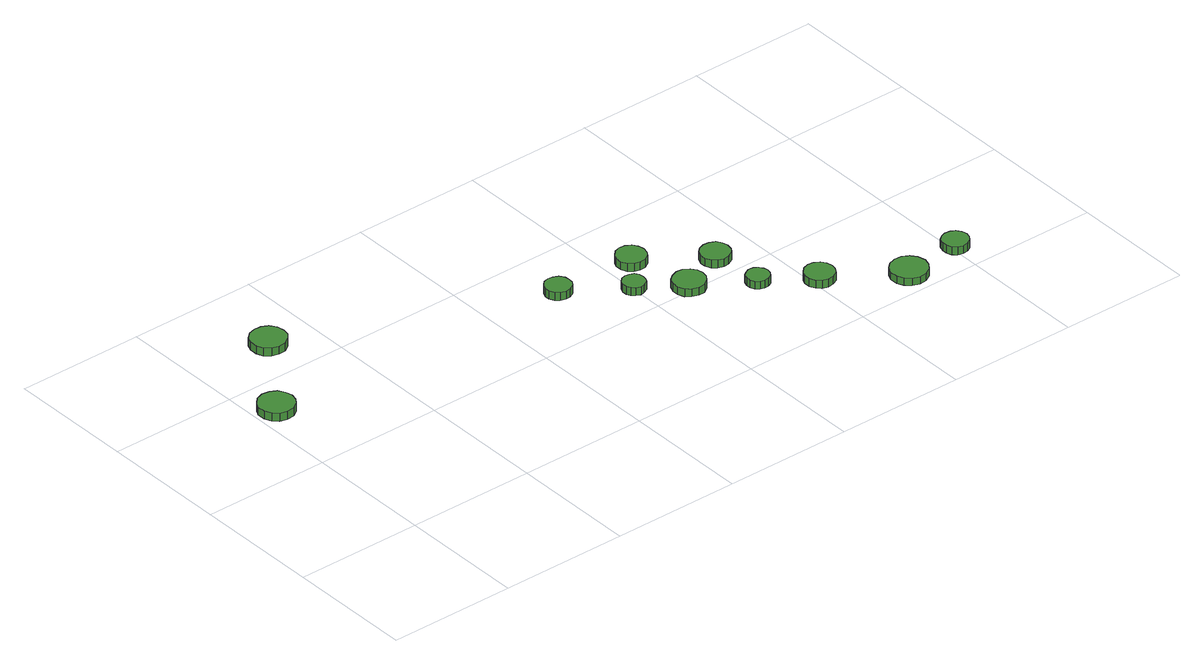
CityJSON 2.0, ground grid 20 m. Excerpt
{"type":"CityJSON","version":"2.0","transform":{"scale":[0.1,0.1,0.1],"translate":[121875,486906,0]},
"CityObjects":{
"tree1":{"type":"SolitaryVegetationObject","attributes":{"function":"something"},"geometry":[{"type":"MultiSurface","lod":"1","boundaries":[[[0,1,2,3,4,5,6,7,8,9,10,11,12,13,14]],[[15,16,17,18,19,20,21,22,23,24,25,26,27,28,29]],[[0,29,28,1]],[[1,28,27,2]],[[2,27,26,3]],[[3,26,25,4]],[[4,25,24,5]],[[5,24,23,6]],[[6,23,22,7]],[[7,22,21,8]],[[8,21,20,9]],[[9,20,19,10]],[[10,19,18,11]],[[11,18,17,12]],[[12,17,16,13]],[[13,16,15,14]],[[14,15,29,0]]]}]},
"tree2":{"type":"SolitaryVegetationObject","attributes":{"function":"something"},"geometry":[{"type":"MultiSurface","lod":"1","boundaries":[[[30,31,32,33,34,35,36,37,38,39,40,41,42,43,44]],[[45,46,47,48,49,50,51,52,53,54,55,56,57,58,59]],[[30,59,58,31]],[[31,58,57,32]],[[32,57,56,33]],[[33,56,55,34]],[[34,55,54,35]],[[35,54,53,36]],[[36,53,52,37]],[[37,52,51,38]],[[38,51,50,39]],[[39,50,49,40]],[[40,49,48,41]],[[41,48,47,42]],[[42,47,46,43]],[[43,46,45,44]],[[44,45,59,30]]]}]},
"tree3":{"type":"SolitaryVegetationObject","attributes":{"function":"something"},"geometry":[{"type":"MultiSurface","lod":"1","boundaries":[[[60,61,62,63,64,65,66,67,68,69,70,71,72,73,74]],[[75,76,77,78,79,80,81,82,83,84,85,86,87,88,89]],[[60,89,88,61]],[[61,88,87,62]],[[62,87,86,63]],[[63,86,85,64]],[[64,85,84,65]],[[65,84,83,66]],[[66,83,82,67]],[[67,82,81,68]],[[68,81,80,69]],[[69,80,79,70]],[[70,79,78,71]],[[71,78,77,72]],[[72,77,76,73]],[[73,76,75,74]],[[74,75,89,60]]]}]},
"tree4":{"type":"SolitaryVegetationObject","attributes":{"function":"something"},"geometry":[{"type":"MultiSurface","lod":"1","boundaries":[[[90,91,92,93,94,95,96,97,98,99,100,101,102,103,104]],[[105,106,107,108,109,110,111,112,113,114,115,116,117,118,119]],[[90,119,118,91]],[[91,118,117,92]],[[92,117,116,93]],[[93,116,115,94]],[[94,115,114,95]],[[95,114,113,96]],[[96,113,112,97]],[[97,112,111,98]],[[98,111,110,99]],[[99,110,109,100]],[[100,109,108,101]],[[101,108,107,102]],[[102,107,106,103]],[[103,106,105,104]],[[104,105,119,90]]]}]},
"tree5":{"type":"SolitaryVegetationObject","attributes":{"function":"something"},"geometry":[{"type":"MultiSurface","lod":"1","boundaries":[[[120,121,122,123,124,125,126,127,128,129,130,131,132,133,134]],[[135,136,137,138,139,140,141,142,143,144,145,146,147,148,149]],[[120,149,148,121]],[[121,148,147,122]],[[122,147,146,123]],[[123,146,145,124]],[[124,145,144,125]],[[125,144,143,126]],[[126,143,142,127]],[[127,142,141,128]],[[128,141,140,129]],[[129,140,139,130]],[[130,139,138,131]],[[131,138,137,132]],[[132,137,136,133]],[[133,136,135,134]],[[134,135,149,120]]]}]},
"tree6":{"type":"SolitaryVegetationObject","attributes":{"function":"something"},"geometry":[{"type":"MultiSurface","lod":"1","boundaries":[[[150,151,152,153,154,155,156,157,158,159,160,161,162,163,164]],[[165,166,167,168,169,170,171,172,173,174,175,176,177,178,179]],[[150,179,178,151]],[[151,178,177,152]],[[152,177,176,153]],[[153,176,175,154]],[[154,175,174,155]],[[155,174,173,156]],[[156,173,172,157]],[[157,172,171,158]],[[158,171,170,159]],[[159,170,169,160]],[[160,169,168,161]],[[161,168,167,162]],[[162,167,166,163]],[[163,166,165,164]],[[164,165,179,150]]]}]},
"tree7":{"type":"SolitaryVegetationObject","attributes":{"function":"something"},"geometry":[{"type":"MultiSurface","lod":"1","boundaries":[[[180,181,182,183,184,185,186,187,188,189,190,191,192,193,194]],[[195,196,197,198,199,200,201,202,203,204,205,206,207,208,209]],[[180,209,208,181]],[[181,208,207,182]],[[182,207,206,183]],[[183,206,205,184]],[[184,205,204,185]],[[185,204,203,186]],[[186,203,202,187]],[[187,202,201,188]],[[188,201,200,189]],[[189,200,199,190]],[[190,199,198,191]],[[191,198,197,192]],[[192,197,196,193]],[[193,196,195,194]],[[194,195,209,180]]]}]},
"tree8":{"type":"SolitaryVegetationObject","attributes":{"function":"something"},"geometry":[{"type":"MultiSurface","lod":"1","boundaries":[[[210,211,212,213,214,215,216,217,218,219,220,221,222,223,224]],[[225,226,227,228,229,230,231,232,233,234,235,236,237,238,239]],[[210,239,238,211]],[[211,238,237,212]],[[212,237,236,213]],[[213,236,235,214]],[[214,235,234,215]],[[215,234,233,216]],[[216,233,232,217]],[[217,232,231,218]],[[218,231,230,219]],[[219,230,229,220]],[[220,229,228,221]],[[221,228,227,222]],[[222,227,226,223]],[[223,226,225,224]],[[224,225,239,210]]]}]},
"tree9":{"type":"SolitaryVegetationObject","attributes":{"function":"something"},"geometry":[{"type":"MultiSurface","lod":"1","boundaries":[[[240,241,242,243,244,245,246,247,248,249,250,251,252,253,254]],[[255,256,257,258,259,260,261,262,263,264,265,266,267,268,269]],[[240,269,268,241]],[[241,268,267,242]],[[242,267,266,243]],[[243,266,265,244]],[[244,265,264,245]],[[245,264,263,246]],[[246,263,262,247]],[[247,262,261,248]],[[248,261,260,249]],[[249,260,259,250]],[[250,259,258,251]],[[251,258,257,252]],[[252,257,256,253]],[[253,256,255,254]],[[254,255,269,240]]]}]},
"tree10":{"type":"SolitaryVegetationObject","attributes":{"function":"something"},"geometry":[{"type":"MultiSurface","lod":"1","boundaries":[[[270,271,272,273,274,275,276,277,278,279,280,281,282,283,284]],[[285,286,287,288,289,290,291,292,293,294,295,296,297,298,299]],[[270,299,298,271]],[[271,298,297,272]],[[272,297,296,273]],[[273,296,295,274]],[[274,295,294,275]],[[275,294,293,276]],[[276,293,292,277]],[[277,292,291,278]],[[278,291,290,279]],[[279,290,289,280]],[[280,289,288,281]],[[281,288,287,282]],[[282,287,286,283]],[[283,286,285,284]],[[284,285,299,270]]]}]},
"tree11":{"type":"SolitaryVegetationObject","attributes":{"function":"something"},"geometry":[{"type":"MultiSurface","lod":"1","boundaries":[[[300,301,302,303,304,305,306,307,308,309,310,311,312,313,314]],[[315,316,317,318,319,320,321,322,323,324,325,326,327,328,329]],[[300,329,328,301]],[[301,328,327,302]],[[302,327,326,303]],[[303,326,325,304]],[[304,325,324,305]],[[305,324,323,306]],[[306,323,322,307]],[[307,322,321,308]],[[308,321,320,309]],[[309,320,319,310]],[[310,319,318,311]],[[311,318,317,312]],[[312,317,316,313]],[[313,316,315,314]],[[314,315,329,300]]]}]}
},
"vertices":[
[62,339,20],[59,350,20],[53,360,20],[43,365,20],[31,367,20],[20,363,20],[12,355,20],[7,345,20],[7,333,20],[12,323,20],[20,315,20],[31,312,20],[43,313,20],[53,319,20],[59,328,20],[59,328,7],[53,319,7],[43,313,7],[31,312,7],[20,315,7],[12,323,7],[7,333,7],[7,345,7],[12,355,7],[20,363,7],[31,367,7],[43,365,7],[53,360,7],[59,350,7],[62,339,7],
[149,462,26],[147,473,26],[140,483,26],[130,488,26],[119,489,26],[108,486,26],[99,478,26],[95,468,26],[95,456,26],[99,446,26],[108,438,26],[119,435,26],[130,436,26],[140,442,26],[147,451,26],[147,451,13],[140,442,13],[130,436,13],[119,435,13],[108,438,13],[99,446,13],[95,456,13],[95,468,13],[99,478,13],[108,486,13],[119,489,13],[130,488,13],[140,483,13],[147,473,13],[149,462,13],
[532,309,24],[531,317,24],[526,324,24],[518,328,24],[510,329,24],[502,327,24],[496,321,24],[492,313,24],[492,305,24],[496,297,24],[502,292,24],[510,289,24],[518,290,24],[526,294,24],[531,301,24],[531,301,11],[526,294,11],[518,290,11],[510,289,11],[502,292,11],[496,297,11],[492,305,11],[492,313,11],[496,321,11],[502,327,11],[510,329,11],[518,328,11],[526,324,11],[531,317,11],[532,309,11],
[616,251,23],[615,258,23],[611,264,23],[604,267,23],[597,268,23],[590,266,23],[585,261,23],[582,254,23],[582,247,23],[585,241,23],[590,236,23],[597,233,23],[604,234,23],[611,238,23],[615,244,23],[615,244,10],[611,238,10],[604,234,10],[597,233,10],[590,236,10],[585,241,10],[582,247,10],[582,254,10],[585,261,10],[590,266,10],[597,268,10],[604,267,10],[611,264,10],[615,258,10],[616,251,10],
[686,207,22],[684,217,22],[678,225,22],[669,231,22],[659,232,22],[649,228,22],[641,222,22],[637,212,22],[637,202,22],[641,192,22],[649,186,22],[659,182,22],[669,183,22],[678,189,22],[684,197,22],[684,197,9],[678,189,9],[669,183,9],[659,182,9],[649,186,9],[641,192,9],[637,202,9],[637,212,9],[641,222,9],[649,228,9],[659,232,9],[669,231,9],[678,225,9],[684,217,9],[686,207,9],
[660,303,23],[658,312,23],[653,320,23],[644,325,23],[635,326,23],[626,323,23],[619,316,23],[615,308,23],[615,298,23],[619,289,23],[626,283,23],[635,280,23],[644,281,23],[653,286,23],[658,294,23],[658,294,10],[653,286,10],[644,281,10],[635,280,10],[626,283,10],[619,289,10],[615,298,10],[615,308,10],[619,316,10],[626,323,10],[635,326,10],[644,325,10],[653,320,10],[658,312,10],[660,303,10],
[759,155,22],[757,162,22],[753,168,22],[747,172,22],[739,173,22],[733,170,22],[727,166,22],[724,159,22],[724,152,22],[727,145,22],[733,140,22],[739,138,22],[747,139,22],[753,142,22],[757,148,22],[757,148,9],[753,142,9],[747,139,9],[739,138,9],[733,140,9],[727,145,9],[724,152,9],[724,159,9],[727,166,9],[733,170,9],[739,173,9],[747,172,9],[753,168,9],[757,162,9],[759,155,9],
[755,237,22],[753,246,22],[748,254,22],[739,258,22],[730,259,22],[721,256,22],[714,250,22],[710,241,22],[710,232,22],[714,223,22],[721,217,22],[730,214,22],[739,215,22],[748,220,22],[753,227,22],[753,227,9],[748,220,9],[739,215,9],[730,214,9],[721,217,9],[714,223,9],[710,232,9],[710,241,9],[714,250,9],[721,256,9],[730,259,9],[739,258,9],[748,254,9],[753,246,9],[755,237,9],
[833,106,23],[831,115,23],[826,123,23],[817,128,23],[808,129,23],[799,126,23],[792,119,23],[788,111,23],[788,101,23],[792,92,23],[799,86,23],[808,83,23],[817,84,23],[826,89,23],[831,97,23],[831,97,10],[826,89,10],[817,84,10],[808,83,10],[799,86,10],[792,92,10],[788,101,10],[788,111,10],[792,119,10],[799,126,10],[808,129,10],[817,128,10],[826,123,10],[831,115,10],[833,106,10],
[940,35,23],[937,47,23],[930,56,23],[920,62,23],[908,63,23],[897,59,23],[889,52,23],[884,41,23],[884,29,23],[889,19,23],[897,11,23],[908,7,23],[920,8,23],[930,14,23],[937,24,23],[937,24,11],[930,14,11],[920,8,11],[908,7,11],[897,11,11],[889,19,11],[884,29,11],[884,41,11],[889,52,11],[897,59,11],[908,63,11],[920,62,11],[930,56,11],[937,47,11],[940,35,11],
[1026,49,22],[1024,57,22],[1019,64,22],[1012,68,22],[1003,69,22],[995,66,22],[989,61,22],[986,53,22],[986,45,22],[989,37,22],[995,31,22],[1003,29,22],[1012,30,22],[1019,34,22],[1024,41,22],[1024,41,9],[1019,34,9],[1012,30,9],[1003,29,9],[995,31,9],[989,37,9],[986,45,9],[986,53,9],[989,61,9],[995,66,9],[1003,69,9],[1012,68,9],[1019,64,9],[1024,57,9],[1026,49,9]
]}
